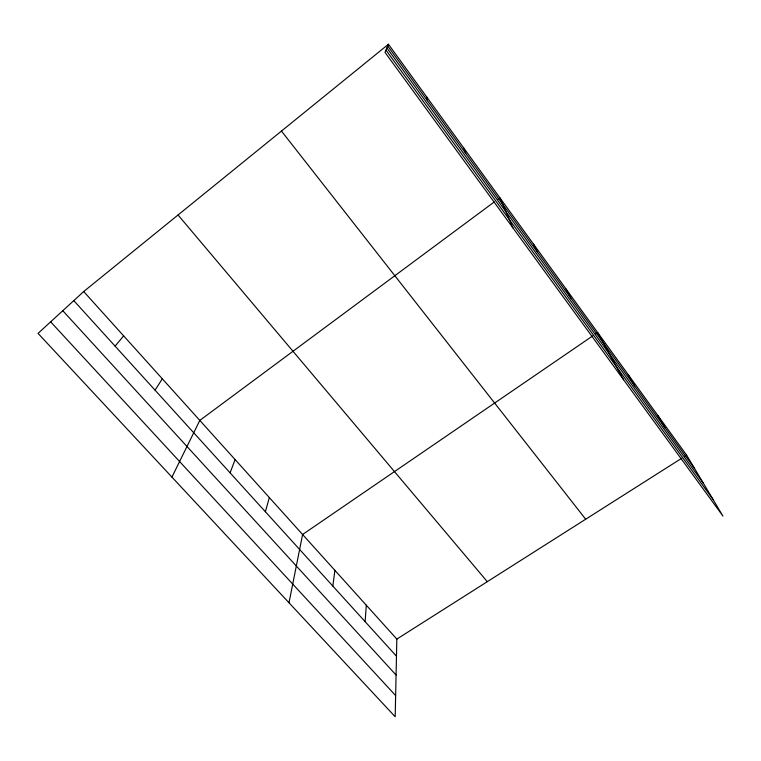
<?xml version="1.0" encoding="UTF-8"?>
<svg xmlns="http://www.w3.org/2000/svg" width="761" height="761" viewBox="0 0 761 761"><rect width="100%" height="100%" fill="white"/><g stroke="black" fill="none" stroke-linecap="round" stroke-linejoin="round"><path stroke-width="1.14" d="M83.71 291.539L396.833 639.097L395.187 716.757L38.05 333.385L83.71 291.539L388.452 44.243L686.622 455.145L722.95 516.091L385.018 52.376L388.452 44.243M365.118 621.642L366.307 605.204M332.842 586.075L334.897 570.35M289.009 602.779L302.593 534.488L592.79 335.867M265.38 511.734L269.337 497.58M230.107 472.866L235.092 459.568M171.929 477.099L199.81 420.414L494.231 201.969M155.054 390.165L162.331 378.807M115.092 346.131L123.653 335.877M497.998 199.182L499.872 197.784L512.962 227.939M595.711 333.87L597.651 332.538L623.601 379.758M396.833 639.097L681.732 458.255M684.672 456.391L686.622 455.145M50.654 321.836L395.644 695.583M62.783 310.716L396.072 675.026M73.798 300.624L396.471 656.191M178.045 214.983L487.306 581.67M281.456 131.073L585.694 519.221M386.892 47.943L703.335 483.187M385.979 50.102L712.971 499.349M387.72 45.993L694.555 468.453M657.875 415.525L665.085 427.882M628.234 374.678L634.684 386.017M566.108 289.056L570.864 298.15M533.528 244.167L537.352 252.015M464.02 148.376L465.742 153.418M426.902 97.227L427.444 100.68"/></g></svg>
